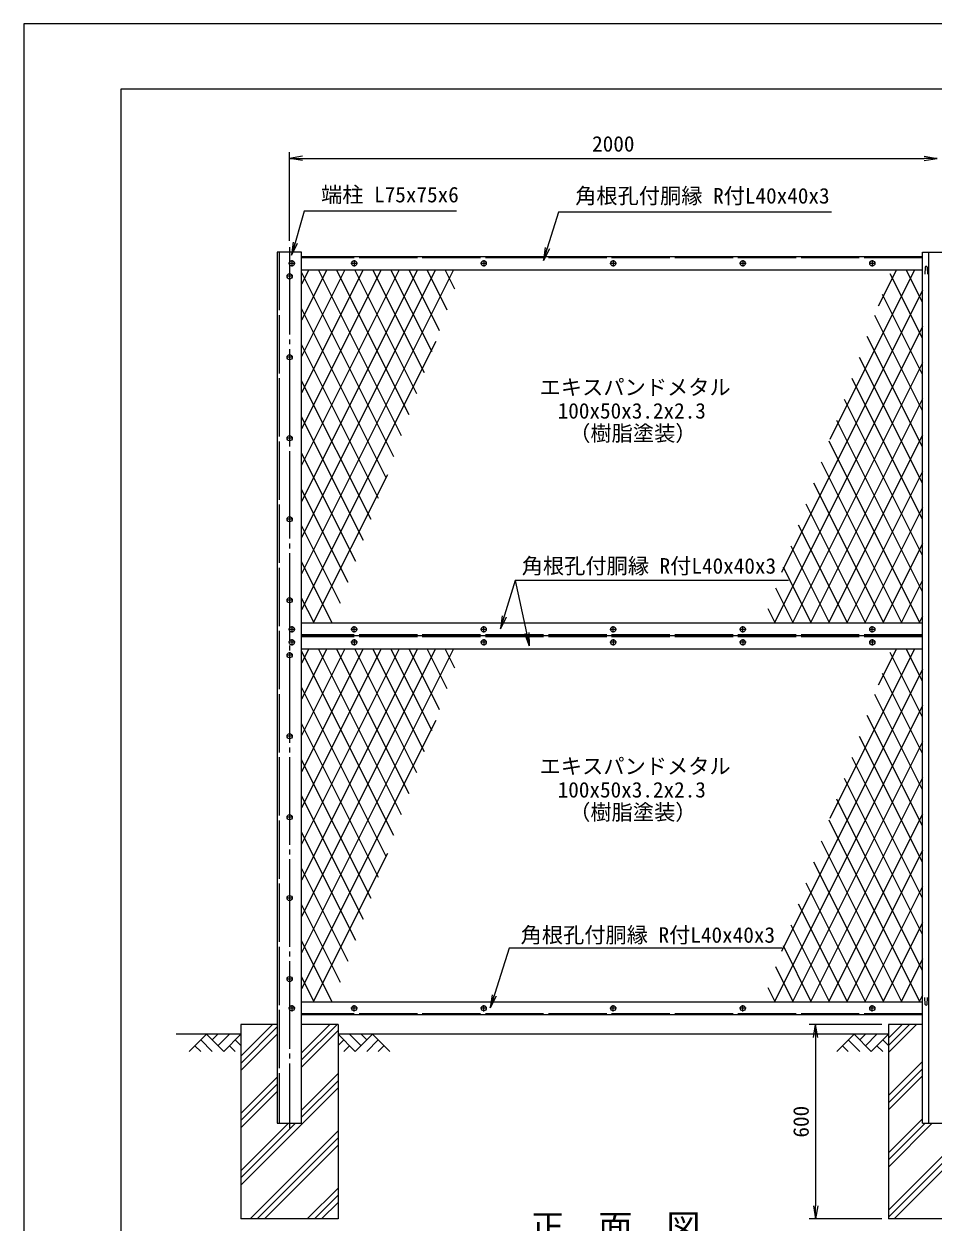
# Model space of a CAD drawing. Units: millimetres, scale not verified. Extents: x -4200 to 4200, y -2970 to 2970.
# Drawn here: x -4200 to -1392, y -729 to 2970 of the extents above; entities that cross this region are included whole.
import ezdxf
from ezdxf.enums import TextEntityAlignment as Align

# ---------------------------------------------------------------- set-up
doc = ezdxf.new("R2010")
doc.units = ezdxf.units.MM
doc.header["$LTSCALE"] = 15
doc.linetypes.add('LONG_CHAIN', pattern=[21, 18, -1, 1, -1])
doc.linetypes.add('LONG_DASHED2', pattern=[13, 12, -1])
for name, color, linetype, lineweight in [('0-0_D-STR1', 1, 'Continuous', 9), ('0-1_D-BMK', 2, 'LONG_CHAIN', 9), ('0-2_D-STR-DIM', 7, 'Continuous', 9), ('0-3_D-BGD', 7, 'Continuous', 9), ('0-4_D-STR4', 7, 'Continuous', 9), ('0-5_0', 7, 'Continuous', 9), ('0-6_D-STR-TXT', 7, 'Continuous', 9), ('0-8_D-DCR-HCH', 7, 'Continuous', 9), ('0-9_D-STR3', 3, 'Continuous', 9), ('0-A_D-STR2', 7, 'Continuous', 9), ('0-B_D-TTL', 2, 'Continuous', 9)]:
    doc.layers.add(name, color=color, linetype=linetype, lineweight=lineweight)
doc.layers.add('0-7_D-TTL-TXT', color=7, linetype='Continuous')
doc.styles.add('ＭＳ ゴシック', font='')
doc.styles.get('ＭＳ ゴシック').set_extended_font_data('MS Gothic')

# ---------------------------------------------------------------- blocks, each defined once
blk = doc.blocks.new('_Open')
at = {"layer": '0-5_0'}
blk.add_line((-15, 2.5), (0, 0), dxfattribs=at)
blk.add_lwpolyline([(-15, -2.5), (0, 0), (-15, 0)], dxfattribs=at)

msp = doc.modelspace()

# ---------------------------------------------------------------- linework, layer by layer
at = {"layer": '0-0_D-STR1'}
for p, q in [((-3417.66, 2265.79), (-3417.66, -424.21)), ((-3342.66, 2265.79), (-3417.66, 2265.79)), ((-3342.66, -424.21), (-3342.66, 2265.79)), ((-1405.16, -424.21), (-1405.16, 2265.79)), ((-1425.16, 2250.79), (-3342.66, 2250.79)), ((-3342.66, 2210.79), (-1425.16, 2210.79)), ((-1416.66, 2219.17), (-1417.41, 2197.67)), ((-1410.66, 2219.17), (-1409.91, 2197.67)), ((-3342.66, 1120.79), (-1425.16, 1120.79)), ((-1425.16, 1080.79), (-3342.66, 1080.79)), ((-3342.66, 1040.79), (-1425.16, 1040.79)), ((-1416.66, -57.58), (-1417.41, -36.08)), ((-1410.66, -57.58), (-1409.91, -36.08)), ((-3342.66, -49.21), (-1425.16, -49.21)), ((-1425.16, -89.21), (-3342.66, -89.21)), ((-3417.66, -424.21), (-3342.66, -424.21)), ((-1425.16, -424.21), (-1335.16, -424.21))]:
    msp.add_line(p, q, dxfattribs=at)
at = {"layer": '0-0_D-STR1', "linetype": 'LONG_DASHED2'}
for p, q in [((-3411.66, 2265.79), (-3411.66, -424.21)), ((-1425.16, 2247.79), (-3342.66, 2247.79)), ((-1425.16, 1083.79), (-3342.66, 1083.79)), ((-1425.16, 1077.79), (-3342.66, 1077.79)), ((-1425.16, -86.21), (-3342.66, -86.21))]:
    msp.add_line(p, q, dxfattribs=at)
at = {"layer": '0-0_D-STR1'}
msp.add_lwpolyline([(-1425.16, -424.21), (-1425.16, 2265.79), (-1335.16, 2265.79)], dxfattribs=at)
for centre, start, end in [((-1413.66, 2217.92), 22.61986, 157.38014), ((-1413.66, -56.33), 202.61986, 337.38014)]:
    msp.add_arc(centre, 3.25, start, end, dxfattribs=at)
at = {"layer": '0-1_D-BMK'}
for p, q in [((-3380.16, 2280.79), (-3380.16, -439.21)), ((-3362.66, 2230.79), (-3382.66, 2230.79)), ((-3372.66, 2240.79), (-3372.66, 2220.79)), ((-3170.16, 2230.79), (-3190.16, 2230.79)), ((-3180.16, 2240.79), (-3180.16, 2220.79)), ((-2770.16, 2230.79), (-2790.16, 2230.79)), ((-2780.16, 2240.79), (-2780.16, 2220.79)), ((-2370.16, 2230.79), (-2390.16, 2230.79)), ((-2380.16, 2240.79), (-2380.16, 2220.79)), ((-1970.16, 2230.79), (-1990.16, 2230.79)), ((-1980.16, 2240.79), (-1980.16, 2220.79)), ((-1570.16, 2230.79), (-1590.16, 2230.79)), ((-1580.16, 2240.79), (-1580.16, 2220.79)), ((-3369.66, 2190.79), (-3389.66, 2190.79)), ((-3379.66, 2200.79), (-3379.66, 2180.79)), ((-3369.66, 1940.79), (-3389.66, 1940.79)), ((-3379.66, 1950.79), (-3379.66, 1930.79)), ((-3369.66, 1690.79), (-3389.66, 1690.79)), ((-3379.66, 1700.79), (-3379.66, 1680.79)), ((-3379.66, 1450.79), (-3379.66, 1430.79)), ((-3369.66, 1440.79), (-3389.66, 1440.79)), ((-3369.66, 1190.79), (-3389.66, 1190.79)), ((-3379.66, 1200.79), (-3379.66, 1180.79)), ((-3372.66, 1110.79), (-3372.66, 1090.79)), ((-3180.16, 1090.79), (-3180.16, 1110.79)), ((-2780.16, 1090.79), (-2780.16, 1110.79)), ((-2380.16, 1090.79), (-2380.16, 1110.79)), ((-1980.16, 1090.79), (-1980.16, 1110.79)), ((-1580.16, 1090.79), (-1580.16, 1110.79)), ((-3362.66, 1100.79), (-3382.66, 1100.79)), ((-3170.16, 1100.79), (-3190.16, 1100.79)), ((-2770.16, 1100.79), (-2790.16, 1100.79)), ((-2370.16, 1100.79), (-2390.16, 1100.79)), ((-1970.16, 1100.79), (-1990.16, 1100.79)), ((-1570.16, 1100.79), (-1590.16, 1100.79)), ((-3362.66, 1060.79), (-3382.66, 1060.79)), ((-3372.66, 1070.79), (-3372.66, 1050.79)), ((-3170.16, 1060.79), (-3190.16, 1060.79)), ((-3180.16, 1070.79), (-3180.16, 1050.79)), ((-2770.16, 1060.79), (-2790.16, 1060.79)), ((-2780.16, 1070.79), (-2780.16, 1050.79)), ((-2370.16, 1060.79), (-2390.16, 1060.79)), ((-2380.16, 1070.79), (-2380.16, 1050.79)), ((-1970.16, 1060.79), (-1990.16, 1060.79)), ((-1980.16, 1070.79), (-1980.16, 1050.79)), ((-1570.16, 1060.79), (-1590.16, 1060.79)), ((-1580.16, 1070.79), (-1580.16, 1050.79)), ((-3369.66, 1020.79), (-3389.66, 1020.79)), ((-3379.66, 1030.79), (-3379.66, 1010.79)), ((-3379.66, 780.79), (-3379.66, 760.79)), ((-3369.66, 770.79), (-3389.66, 770.79)), ((-3369.66, 520.79), (-3389.66, 520.79)), ((-3379.66, 530.79), (-3379.66, 510.79)), ((-3369.66, 270.79), (-3389.66, 270.79)), ((-3379.66, 280.79), (-3379.66, 260.79)), ((-3369.66, 20.79), (-3389.66, 20.79)), ((-3379.66, 30.79), (-3379.66, 10.79)), ((-3362.66, -69.21), (-3382.66, -69.21)), ((-3372.66, -59.21), (-3372.66, -79.21)), ((-3170.16, -69.21), (-3190.16, -69.21)), ((-3180.16, -79.21), (-3180.16, -59.21)), ((-2770.16, -69.21), (-2790.16, -69.21)), ((-2780.16, -79.21), (-2780.16, -59.21)), ((-2370.16, -69.21), (-2390.16, -69.21)), ((-2380.16, -79.21), (-2380.16, -59.21)), ((-1970.16, -69.21), (-1990.16, -69.21)), ((-1980.16, -79.21), (-1980.16, -59.21)), ((-1570.16, -69.21), (-1590.16, -69.21)), ((-1580.16, -79.21), (-1580.16, -59.21))]:
    msp.add_line(p, q, dxfattribs=at)
at = {"layer": '0-2_D-STR-DIM'}
for p, q in [((-3380.16, 2300.79), (-3380.16, 2574.58)), ((-3340.16, 2554.58), (-1420.16, 2554.58)), ((-1550.16, -119.21), (-1775.19, -119.21)), ((-1755.19, -159.21), (-1755.19, -679.21)), ((-1550.16, -719.21), (-1775.19, -719.21))]:
    msp.add_line(p, q, dxfattribs=at)
at = {"layer": '0-3_D-BGD'}
for p, q in [((-3530.16, -149.21), (-3730.16, -149.21)), ((-1530.16, -149.21), (-3230.16, -149.21))]:
    msp.add_line(p, q, dxfattribs=at)
at = {"layer": '0-4_D-STR4'}
for p, q in [((-3530.16, -119.21), (-3530.16, -719.21)), ((-3417.66, -119.21), (-3530.16, -119.21)), ((-3230.16, -119.21), (-3342.66, -119.21)), ((-3230.16, -119.21), (-3230.16, -719.21)), ((-1530.16, -119.21), (-1530.16, -719.21)), ((-1425.16, -119.21), (-1530.16, -119.21)), ((-3230.16, -719.21), (-3530.16, -719.21)), ((-1230.16, -719.21), (-1530.16, -719.21))]:
    msp.add_line(p, q, dxfattribs=at)
at = {"layer": '0-6_D-STR-TXT'}
for points in [[(-2863.81, 2392.08), (-3334.78, 2392.08), (-3372.87, 2257.81)], [(-1706.02, 2388.39), (-2549.76, 2388.39), (-2595.12, 2241.43)], [(-1838.93, 1251.36), (-2682.67, 1251.36), (-2728.03, 1104.4)], [(-2683.99, 1251.36), (-2682.67, 1251.36), (-2639.94, 1051.96)], [(-1858.27, 115.88), (-2702.01, 115.88), (-2759.49, -65.93)]]:
    msp.add_lwpolyline(points, dxfattribs=at)
at = {"layer": '0-8_D-DCR-HCH'}
for p, q in [((-3530.16, -217.25), (-3432.12, -119.21)), ((-3530.16, -239.35), (-3417.66, -126.85)), ((-3342.66, -228.63), (-3233.24, -119.21)), ((-3342.66, -206.53), (-3255.34, -119.21)), ((-3342.66, -250.72), (-3230.16, -138.22)), ((-1530.16, -205.99), (-1443.38, -119.21)), ((-1530.16, -183.89), (-1465.47, -119.21)), ((-1530.16, -161.8), (-1487.57, -119.21)), ((-3636.59, -149.21), (-3689.8, -202.42)), ((-3672.06, -184.68), (-3654.24, -202.42)), ((-3654.32, -166.94), (-3618.69, -202.42)), ((-3636.59, -149.21), (-3583.37, -202.42)), ((-3618.85, -166.94), (-3601.11, -149.21)), ((-3601.11, -184.68), (-3565.64, -149.21)), ((-3583.37, -202.42), (-3530.16, -149.21)), ((-3565.64, -184.68), (-3547.82, -202.42)), ((-3547.9, -166.94), (-3530.16, -184.6)), ((-3530.16, -261.45), (-3417.66, -148.95)), ((-3176.95, -202.42), (-3230.16, -149.21)), ((-3212.42, -166.94), (-3230.16, -184.6)), ((-3194.69, -184.68), (-3212.51, -202.42)), ((-3159.21, -184.68), (-3194.69, -149.21)), ((-3123.74, -149.21), (-3176.95, -202.42)), ((-3141.38, -167.04), (-3159.21, -149.21)), ((-3106, -166.94), (-3141.64, -202.42)), ((-3123.74, -149.21), (-3070.53, -202.42)), ((-3088.26, -184.68), (-3106.08, -202.42)), ((-1636.59, -149.21), (-1689.8, -202.42)), ((-1672.06, -184.68), (-1654.24, -202.42)), ((-1654.32, -166.94), (-1618.69, -202.42)), ((-1636.59, -149.21), (-1583.37, -202.42)), ((-1618.85, -166.94), (-1601.11, -149.21)), ((-1601.11, -184.68), (-1565.64, -149.21)), ((-1583.37, -202.42), (-1530.16, -149.21)), ((-1565.64, -184.68), (-1547.82, -202.42)), ((-1547.9, -166.94), (-1530.16, -184.6)), ((-1530.16, -338.57), (-1425.16, -233.57)), ((-1530.16, -360.67), (-1425.16, -255.67)), ((-3530.16, -394.03), (-3417.66, -281.53)), ((-3342.66, -383.31), (-3230.16, -270.81)), ((-3342.66, -405.4), (-3230.16, -292.9)), ((-1530.16, -382.77), (-1425.16, -277.77)), ((-3530.16, -416.13), (-3417.66, -303.63)), ((-3530.16, -615), (-3230.16, -315)), ((-3530.16, -438.22), (-3417.66, -325.72)), ((-1530.16, -692.13), (-1230.16, -392.13)), ((-3530.16, -592.9), (-3361.46, -424.21)), ((-3530.16, -570.81), (-3383.56, -424.21)), ((-1530.16, -515.35), (-1425.16, -410.35)), ((-1530.16, -714.22), (-1230.16, -414.22)), ((-1530.16, -559.54), (-1394.82, -424.21)), ((-1530.16, -537.45), (-1416.92, -424.21)), ((-1513.05, -719.21), (-1230.16, -436.32)), ((-3501.79, -719.21), (-3230.16, -447.58)), ((-3479.69, -719.21), (-3230.16, -469.68)), ((-3457.59, -719.21), (-3230.16, -491.78)), ((-3325.01, -719.21), (-3230.16, -624.36)), ((-3302.91, -719.21), (-3230.16, -646.46)), ((-3280.81, -719.21), (-3230.16, -668.55))]:
    msp.add_line(p, q, dxfattribs=at)
at = {"layer": '0-9_D-STR3'}
for centre in [(-3372.66, 2230.79), (-3180.16, 2230.79), (-2780.16, 2230.79), (-2380.16, 2230.79), (-1980.16, 2230.79), (-1580.16, 2230.79), (-3379.66, 2190.79), (-3379.66, 1940.79), (-3379.66, 1690.79), (-3379.66, 1440.79), (-3379.66, 1190.79), (-3372.66, 1100.79), (-3180.16, 1100.79), (-2780.16, 1100.79), (-2380.16, 1100.79), (-1980.16, 1100.79), (-1580.16, 1100.79), (-3372.66, 1060.79), (-3180.16, 1060.79), (-2780.16, 1060.79), (-2380.16, 1060.79), (-1980.16, 1060.79), (-1580.16, 1060.79), (-3379.66, 1020.79), (-3379.66, 770.79), (-3379.66, 520.79), (-3379.66, 270.79), (-3379.66, 20.79), (-3372.66, -69.21), (-3180.16, -69.21), (-2780.16, -69.21), (-2380.16, -69.21), (-1980.16, -69.21), (-1580.16, -69.21)]:
    msp.add_circle(centre, 8, dxfattribs=at)
at = {"layer": '0-A_D-STR2'}
for p, q in [((-3320.63, 2210.79), (-3342.66, 2166.73)), ((-3264.73, 2210.79), (-3342.66, 2054.93)), ((-3208.83, 2210.79), (-3342.66, 1943.12)), ((-3152.93, 2210.79), (-3342.66, 1831.32)), ((-3097.02, 2210.79), (-3342.66, 1719.52)), ((-3041.12, 2210.79), (-3342.66, 1607.71)), ((-2985.22, 2210.79), (-3342.66, 1495.91)), ((-2929.32, 2210.79), (-3342.66, 1384.11)), ((-2873.42, 2210.79), (-3342.66, 1272.3)), ((-3057.69, 1633.76), (-3342.66, 2203.71)), ((-3034.14, 1698.46), (-3290.3, 2210.79)), ((-3010.59, 1763.16), (-3234.4, 2210.79)), ((-2987.04, 1827.87), (-3178.5, 2210.79)), ((-2963.49, 1892.57), (-3122.6, 2210.79)), ((-2939.94, 1957.27), (-3066.7, 2210.79)), ((-2916.39, 2021.98), (-3010.79, 2210.79)), ((-2892.84, 2086.68), (-2954.89, 2210.79)), ((-2869.29, 2151.38), (-2898.99, 2210.79)), ((-1449.43, 2210.79), (-1711.24, 1687.18)), ((-1505.34, 2210.79), (-1561.67, 2098.13)), ((-1425.16, 1999.3), (-1524.98, 2198.93)), ((-1425.16, 2111.1), (-1475.01, 2210.79)), ((-1425.16, 2147.53), (-1860.82, 1276.22)), ((-1425.16, 1887.5), (-1548.53, 2134.23)), ((-3081.24, 1569.06), (-3342.66, 2091.9)), ((-1425.16, 2035.73), (-1882.63, 1120.79)), ((-1425.16, 1775.69), (-1572.08, 2069.53)), ((-1425.16, 1663.89), (-1595.63, 2004.82)), ((-2928.32, 1989.18), (-3342.66, 1160.5)), ((-3104.79, 1504.35), (-3342.66, 1980.1)), ((-1425.16, 1923.93), (-1826.73, 1120.79)), ((-1425.16, 1552.09), (-1619.18, 1940.12)), ((-3128.34, 1439.65), (-3342.66, 1868.3)), ((-1425.16, 1440.28), (-1642.73, 1875.42)), ((-1425.16, 1812.12), (-1770.83, 1120.79)), ((-1425.16, 1328.48), (-1666.28, 1810.71)), ((-3151.89, 1374.95), (-3342.66, 1756.5)), ((-1425.16, 1216.68), (-1689.83, 1746.01)), ((-1425.16, 1700.32), (-1714.93, 1120.79)), ((-1433.12, 1120.79), (-1713.38, 1681.31)), ((-3175.44, 1310.24), (-3342.66, 1644.69)), ((-1489.02, 1120.79), (-1736.93, 1616.6)), ((-3077.9, 1578.23), (-3306.61, 1120.79)), ((-1425.16, 1588.52), (-1659.02, 1120.79)), ((-3198.99, 1245.54), (-3342.66, 1532.89)), ((-1544.93, 1120.79), (-1760.48, 1551.9)), ((-1600.83, 1120.79), (-1784.03, 1487.2)), ((-1425.16, 1476.71), (-1603.12, 1120.79)), ((-3222.54, 1180.84), (-3342.66, 1421.09)), ((-1656.73, 1120.79), (-1807.58, 1422.49)), ((-1712.63, 1120.79), (-1831.13, 1357.79)), ((-1425.16, 1364.91), (-1547.22, 1120.79)), ((-3248.42, 1120.79), (-3342.66, 1309.29)), ((-1768.53, 1120.79), (-1854.68, 1293.09)), ((-1824.44, 1120.79), (-1878.23, 1228.38)), ((-1425.16, 1253.11), (-1491.32, 1120.79)), ((-3304.32, 1120.79), (-3342.66, 1197.48)), ((-1880.34, 1120.79), (-1901.78, 1163.68)), ((-1425.16, 1141.3), (-1435.42, 1120.79)), ((-3320.63, 1040.79), (-3342.66, 996.73)), ((-3264.73, 1040.79), (-3342.66, 884.93)), ((-3208.83, 1040.79), (-3342.66, 773.12)), ((-3152.93, 1040.79), (-3342.66, 661.32)), ((-3097.02, 1040.79), (-3342.66, 549.52)), ((-3041.12, 1040.79), (-3342.66, 437.71)), ((-2985.22, 1040.79), (-3342.66, 325.91)), ((-2929.32, 1040.79), (-3342.66, 214.11)), ((-2873.42, 1040.79), (-3342.66, 102.3)), ((-3034.14, 528.46), (-3290.3, 1040.79)), ((-3010.59, 593.16), (-3234.4, 1040.79)), ((-2987.04, 657.87), (-3178.5, 1040.79)), ((-2963.49, 722.57), (-3122.6, 1040.79)), ((-2939.94, 787.27), (-3066.7, 1040.79)), ((-2916.39, 851.98), (-3010.79, 1040.79)), ((-2892.84, 916.68), (-2954.89, 1040.79)), ((-2869.29, 981.38), (-2898.99, 1040.79)), ((-1449.43, 1040.79), (-1711.24, 517.18)), ((-1505.34, 1040.79), (-1561.67, 928.13)), ((-1425.16, 941.1), (-1475.01, 1040.79)), ((-3057.69, 463.76), (-3342.66, 1033.71)), ((-1425.16, 829.3), (-1524.98, 1028.93)), ((-1425.16, 977.53), (-1860.82, 106.22)), ((-1425.16, 717.5), (-1548.53, 964.23)), ((-3081.24, 399.06), (-3342.66, 921.9)), ((-1425.16, 605.69), (-1572.08, 899.53)), ((-1425.16, 865.73), (-1882.63, -49.21)), ((-2928.32, 819.18), (-3342.66, -9.5)), ((-1425.16, 493.89), (-1595.63, 834.82)), ((-3104.79, 334.35), (-3342.66, 810.1)), ((-1425.16, 753.93), (-1826.73, -49.21)), ((-1425.16, 382.09), (-1619.18, 770.12)), ((-1425.16, 270.28), (-1642.73, 705.42)), ((-3128.34, 269.65), (-3342.66, 698.3)), ((-1425.16, 642.12), (-1770.83, -49.21)), ((-1425.16, 158.48), (-1666.28, 640.71)), ((-3151.89, 204.95), (-3342.66, 586.5)), ((-1425.16, 46.68), (-1689.83, 576.01)), ((-1425.16, 530.32), (-1714.93, -49.21)), ((-1433.12, -49.21), (-1713.38, 511.31)), ((-3175.44, 140.24), (-3342.66, 474.69)), ((-1489.02, -49.21), (-1736.93, 446.6)), ((-3077.9, 408.23), (-3306.61, -49.21)), ((-1425.16, 418.52), (-1659.02, -49.21)), ((-1544.93, -49.21), (-1760.48, 381.9)), ((-3198.99, 75.54), (-3342.66, 362.89)), ((-1600.83, -49.21), (-1784.03, 317.2)), ((-1425.16, 306.71), (-1603.12, -49.21)), ((-3222.54, 10.84), (-3342.66, 251.09)), ((-1656.73, -49.21), (-1807.58, 252.49)), ((-1712.63, -49.21), (-1831.13, 187.79)), ((-1425.16, 194.91), (-1547.22, -49.21)), ((-3248.42, -49.21), (-3342.66, 139.29)), ((-1768.53, -49.21), (-1854.68, 123.09)), ((-1425.16, 83.11), (-1491.32, -49.21)), ((-1824.44, -49.21), (-1878.23, 58.38)), ((-3304.32, -49.21), (-3342.66, 27.48)), ((-1880.34, -49.21), (-1901.78, -6.32)), ((-1425.16, -28.7), (-1435.42, -49.21))]:
    msp.add_line(p, q, dxfattribs=at)
at = {"layer": '0-B_D-TTL', "color": 7}
msp.add_lwpolyline([(-4200.19, -2970.08), (4199.81, -2970.08), (4199.81, 2969.92), (-4200.19, 2969.92)], close=True, dxfattribs=at)
at = {"layer": '0-B_D-TTL'}
msp.add_lwpolyline([(-3900.19, 2769.92), (3899.81, 2769.92), (3899.81, -2770.08), (-3900.19, -2770.08)], close=True, dxfattribs=at)

# ---------------------------------------------------------------- block references
at = {"layer": '0-2_D-STR-DIM', "xscale": 2.666667, "yscale": 2.666667}
for p, rotation in [((-3380.16, 2554.58), 180), ((-1755.19, -119.21), 90), ((-1755.19, -719.21), 270)]:
    msp.add_blockref('_Open', p, dxfattribs=dict(at, rotation=rotation))
msp.add_blockref('_Open', (-1380.16, 2554.58), dxfattribs=at)
at = {"layer": '0-6_D-STR-TXT', "xscale": 2.666667, "yscale": 2.666667}
for p, rotation in [((-3373.41, 2255.89), 254.16392), ((-2595.71, 2239.52), 252.84683), ((-2728.62, 1102.49), 252.84683), ((-2639.52, 1050), 282.09565), ((-2760.09, -67.84), 252.45537)]:
    msp.add_blockref('_Open', p, dxfattribs=dict(at, rotation=rotation))

# ---------------------------------------------------------------- texts
at = {"layer": '0-2_D-STR-DIM', "style": 'ＭＳ ゴシック'}
msp.add_text('2000', height=48.06, dxfattribs=at).set_placement((-2445.41, 2561.33), align=Align.BOTTOM_LEFT)
msp.add_text('600', height=48.06, rotation=90, dxfattribs=at).set_placement((-1761.94, -468.46), align=Align.BOTTOM_LEFT)
at = {"layer": '0-6_D-STR-TXT', "style": 'ＭＳ ゴシック'}
for s, p in [('端柱 L75x75x6', (-3282.59, 2404.67)), ('角根孔付胴縁 R付L40x40x3', (-2497.82, 2400.98)), ('エキスパンドメタル', (-2607.52, 1809.78)), ('100x50x3.2x2.3', (-2551.83, 1737.04)), ('（樹脂塗装）', (-2516.26, 1667.85)), ('角根孔付胴縁 R付L40x40x3', (-2662.98, 1258.26)), ('エキスパンドメタル', (-2607.52, 639.78)), ('100x50x3.2x2.3', (-2551.83, 567.04)), ('（樹脂塗装）', (-2516.26, 497.85)), ('角根孔付胴縁 R付L40x40x3', (-2666.32, 118.72))]:
    msp.add_text(s, height=48.06, dxfattribs=at).set_placement(p, align=Align.BOTTOM_LEFT)
at = {"layer": '0-7_D-TTL-TXT', "style": 'ＭＳ ゴシック'}
msp.add_text('正\u3000面\u3000図', height=76.98, dxfattribs=at).set_placement((-2635.74, -805.53), align=Align.BOTTOM_LEFT)

doc.saveas('drawing.dxf')
